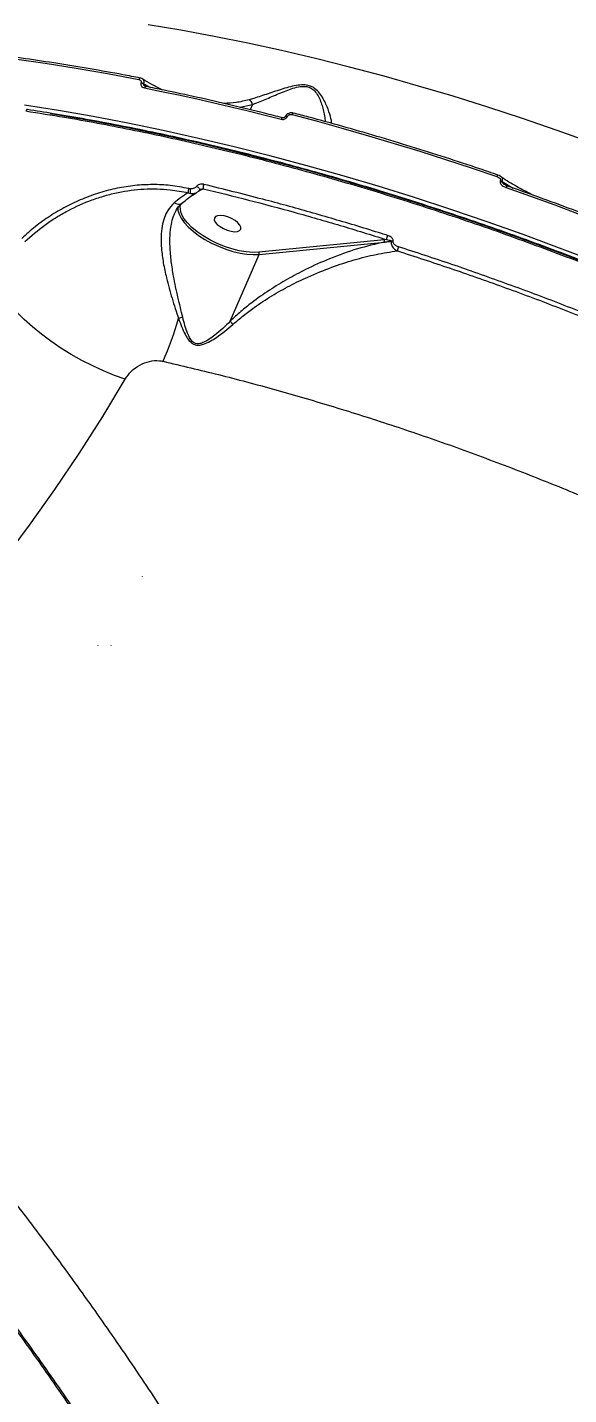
# Model space of a CAD drawing. Header units: millimetres. Extents: x -5238 to 5144, y -3542 to 5092.
# Drawn here: x 2249.9 to 2419.6, y 421.2 to 849.9 of the extents above; entities that cross this region are included whole.
import ezdxf

# ---------------------------------------------------------------- set-up
doc = ezdxf.new("R2010")
doc.units = ezdxf.units.MM
for name, color, linetype in [('DIKOM_ОБЪЕКТ', 7, 'Continuous'), ('DIKOM_РАЗМЕР_ЗОНА', 7, 'Continuous'), ('DIKOM_РАЗМЕР_ОБЪЕКТА', 7, 'Continuous')]:
    doc.layers.add(name, color=color, linetype=linetype)
doc.styles.add('style1', font='arial.ttf', dxfattribs={"width": 0.8})
doc.dimstyles.new('1-50', dxfattribs={"dimtxt": 300, "dimasz": 200, "dimexe": 100, "dimexo": 0, "dimgap": 100, "dimtad": 1, "dimtxsty": 'style1', "dimcen": 200, "dimclrd": 7, "dimclre": 7, "dimclrt": 7, "dimadec": 1, "dimazin": 2, "dimtfac": 1, "dimtmove": 0, "dimatfit": 2, "dimfxl": 0, "dimlwd": 25, "dimlwe": 18, "dimarcsym": 0})

# ---------------------------------------------------------------- blocks, each defined once
blk = doc.blocks.new('*D0')
at = {"layer": 'Defpoints', "color": 0, "transparency": 16777216}
for p in [(2469.51, 3229.24), (-4251.52, -643.28), (-419.57, -643.28)]:
    blk.add_point(p, dxfattribs=at)
at = {"layer": 'DIKOM_РАЗМЕР_ОБЪЕКТА', "color": 7, "lineweight": 18, "transparency": 16777216}
for p, q in [((2469.51, 3229.24), (-4351.52, 3229.24)), ((-419.57, -643.28), (-4351.52, -643.28))]:
    blk.add_line(p, q, dxfattribs=at)
at = {"layer": 'DIKOM_РАЗМЕР_ОБЪЕКТА', "color": 7, "lineweight": 25, "transparency": 16777216}
blk.add_line((-4251.52, 3029.24), (-4251.52, -443.28), dxfattribs=at)
at = {"layer": 'DIKOM_РАЗМЕР_ОБЪЕКТА', "color": 7, "transparency": 16777216}
for points in [[(-4284.86, 3029.24), (-4218.19, 3029.24), (-4251.52, 3229.24)], [(-4284.86, -443.28), (-4218.19, -443.28), (-4251.52, -643.28)]]:
    blk.add_solid(points, dxfattribs=at)
at = {"layer": 'DIKOM_РАЗМЕР_ОБЪЕКТА', "color": 7, "transparency": 16777216, "insert": (-4504.8, 1292.98), "char_height": 300, "attachment_point": 5, "rotation": 90, "style": 'style1'}
blk.add_mtext('3900', dxfattribs=at)
blk = doc.blocks.new('*D1')
at = {"layer": 'Defpoints', "color": 0, "transparency": 16777216}
for p in [(-4787.63, 5091.56), (3144.22, 5091.56), (-2554.16, -2403.28)]:
    blk.add_point(p, dxfattribs=at)
at = {"layer": 'DIKOM_РАЗМЕР_ЗОНА', "color": 7, "lineweight": 18, "transparency": 16777216}
for p, q in [((3144.22, 5091.56), (-4887.63, 5091.56)), ((-2554.16, -2403.28), (-4887.63, -2403.28))]:
    blk.add_line(p, q, dxfattribs=at)
at = {"layer": 'DIKOM_РАЗМЕР_ЗОНА', "color": 7, "lineweight": 25, "transparency": 16777216}
blk.add_line((-4787.63, -2203.28), (-4787.63, 4891.56), dxfattribs=at)
at = {"layer": 'DIKOM_РАЗМЕР_ЗОНА', "color": 7, "transparency": 16777216}
for points in [[(-4820.97, 4891.56), (-4754.3, 4891.56), (-4787.63, 5091.56)], [(-4820.97, -2203.28), (-4754.3, -2203.28), (-4787.63, -2403.28)]]:
    blk.add_solid(points, dxfattribs=at)
at = {"layer": 'DIKOM_РАЗМЕР_ЗОНА', "color": 7, "transparency": 16777216, "insert": (-5040.81, 1344.14), "char_height": 300, "attachment_point": 5, "rotation": 90, "style": 'style1'}
blk.add_mtext('7500', dxfattribs=at)
blk = doc.blocks.new('*D2')
at = {"layer": 'Defpoints', "color": 0, "transparency": 16777216}
for p in [(5144.22, 2720.02), (-4054.16, -903.28), (5144.22, -3441.88)]:
    blk.add_point(p, dxfattribs=at)
at = {"layer": 'DIKOM_РАЗМЕР_ЗОНА', "color": 7, "lineweight": 18, "transparency": 16777216}
for p, q in [((5144.22, 2720.02), (5144.22, -3541.88)), ((-4054.16, -903.28), (-4054.16, -3541.88))]:
    blk.add_line(p, q, dxfattribs=at)
at = {"layer": 'DIKOM_РАЗМЕР_ЗОНА', "color": 7, "lineweight": 25, "transparency": 16777216}
blk.add_line((-3854.16, -3441.88), (4944.22, -3441.88), dxfattribs=at)
at = {"layer": 'DIKOM_РАЗМЕР_ЗОНА', "color": 7, "transparency": 16777216}
for points in [[(-3854.16, -3408.54), (-3854.16, -3475.21), (-4054.16, -3441.88)], [(4944.22, -3408.54), (4944.22, -3475.21), (5144.22, -3441.88)]]:
    blk.add_solid(points, dxfattribs=at)
at = {"layer": 'DIKOM_РАЗМЕР_ЗОНА', "color": 7, "transparency": 16777216, "insert": (545.03, -3188.7), "char_height": 300, "attachment_point": 5, "style": 'style1'}
blk.add_mtext('9200', dxfattribs=at)
blk = doc.blocks.new('*D3')
at = {"layer": 'Defpoints', "color": 0, "transparency": 16777216}
for p in [(3889.93, 2956), (-2405.68, -161.05), (3889.93, -2949.28)]:
    blk.add_point(p, dxfattribs=at)
at = {"layer": 'DIKOM_РАЗМЕР_ОБЪЕКТА', "color": 7, "lineweight": 18, "transparency": 16777216}
for p, q in [((3889.93, 2956), (3889.93, -3049.28)), ((-2405.68, -161.05), (-2405.68, -3049.28))]:
    blk.add_line(p, q, dxfattribs=at)
at = {"layer": 'DIKOM_РАЗМЕР_ОБЪЕКТА', "color": 7, "lineweight": 25, "transparency": 16777216}
blk.add_line((-2205.68, -2949.28), (3689.93, -2949.28), dxfattribs=at)
at = {"layer": 'DIKOM_РАЗМЕР_ОБЪЕКТА', "color": 7, "transparency": 16777216}
for points in [[(-2205.68, -2915.95), (-2205.68, -2982.61), (-2405.68, -2949.28)], [(3689.93, -2915.95), (3689.93, -2982.61), (3889.93, -2949.28)]]:
    blk.add_solid(points, dxfattribs=at)
at = {"layer": 'DIKOM_РАЗМЕР_ОБЪЕКТА', "color": 7, "transparency": 16777216, "insert": (742.13, -2696.01), "char_height": 300, "attachment_point": 5, "style": 'style1'}
blk.add_mtext('6300', dxfattribs=at)

msp = doc.modelspace()

# ---------------------------------------------------------------- linework, layer by layer
at = {"layer": 'DIKOM_ОБЪЕКТ', "color": 7, "linetype": 'Continuous', "lineweight": 15}
for p, q in [((2285.545, 832.534), (2285.508, 832.448)), ((2286.341, 832.084), (2286.378, 832.169)), ((2287.484, 831.244), (2286.341, 832.084)), ((2286.378, 832.169), (2288.246, 831.09)), ((2316.586, 824.825), (2320.468, 825.701)), ((2320.467, 825.698), (2319.755, 824.054)), ((2330.704, 821.85), (2330.692, 821.822)), ((2331.466, 821.936), (2331.478, 821.963)), ((2398.175, 801.825), (2398.131, 801.724)), ((2300.304, 798.019), (2300.997, 797.833)), ((2300.974, 799.254), (2300.487, 799.323)), ((2302.731, 797.944), (2302.683, 797.914)), ((2303.522, 798.495), (2303.879, 798.688)), ((2303.879, 798.688), (2304.991, 799.289)), ((2398.693, 801.435), (2398.737, 801.535)), ((2400.62, 800.025), (2398.693, 801.435)), ((2398.737, 801.535), (2402.115, 799.501)), ((2361.687, 783.259), (2322.403, 779.378)), ((2322.531, 778.685), (2361.815, 782.566)), ((2362.471, 783.336), (2361.687, 783.259)), ((2313.476, 757.778), (2322.531, 778.685)), ((2285.952, 677.558), (2285.941, 677.668)), ((2271.997, 656.076), (2272.008, 655.966)), ((2276.014, 656.054), (2276.026, 655.944))]:
    msp.add_line(p, q, dxfattribs=at)
at = {"layer": 'DIKOM_ОБЪЕКТ', "color": 7, "linetype": 'Continuous', "lineweight": 15, "flags": 128}
for points in [[(2470.056, 796.516), (2459.317, 801.029), (2448.53, 805.394), (2437.704, 809.608), (2426.849, 813.665), (2415.976, 817.562), (2405.095, 821.295), (2394.215, 824.862), (2383.347, 828.259), (2372.502, 831.481), (2361.688, 834.528), (2350.917, 837.395), (2340.198, 840.081), (2329.541, 842.582), (2318.956, 844.896), (2308.453, 847.021), (2298.042, 848.955), (2287.732, 850.697)], [(2208.592, 843.929), (2217.745, 843.19), (2227.019, 842.29), (2236.407, 841.228), (2245.902, 840.006), (2255.497, 838.624), (2265.187, 837.084), (2274.965, 835.386), (2284.823, 833.531)], [(2285.271, 833.976), (2285.215, 833.978), (2285.135, 833.95), (2285.053, 833.889), (2284.972, 833.796), (2284.894, 833.676), (2284.823, 833.531)], [(2287.09, 831.324), (2287.053, 831.327), (2286.971, 831.306), (2286.886, 831.247), (2286.801, 831.154), (2286.72, 831.03), (2286.645, 830.879)], [(2286.645, 830.879), (2291.934, 829.806), (2297.243, 828.689), (2302.57, 827.529), (2307.914, 826.325), (2313.274, 825.078), (2318.65, 823.789), (2324.04, 822.457), (2329.443, 821.083)], [(2428.038, 776.345), (2416.702, 780.698), (2405.34, 784.895), (2393.962, 788.931), (2382.579, 792.805), (2371.198, 796.511), (2359.831, 800.048), (2348.486, 803.411), (2337.174, 806.599), (2325.903, 809.609), (2314.683, 812.438), (2303.524, 815.083), (2292.435, 817.543), (2281.426, 819.816), (2270.505, 821.899), (2259.681, 823.791), (2248.965, 825.489)], [(2249.902, 824.101), (2249.861, 824.105), (2249.767, 824.085), (2249.673, 824.029), (2249.581, 823.937), (2249.495, 823.813), (2249.419, 823.663)], [(2257.042, 822.846), (2259.626, 822.42), (2270.424, 820.533), (2281.319, 818.455), (2292.302, 816.188), (2303.365, 813.734), (2314.497, 811.094), (2325.69, 808.272), (2336.934, 805.27), (2348.22, 802.089), (2359.537, 798.734), (2370.878, 795.206), (2382.231, 791.508), (2393.588, 787.644), (2404.938, 783.617), (2416.273, 779.43), (2427.583, 775.087)], [(2329.841, 821.539), (2329.806, 821.542), (2329.739, 821.517), (2329.667, 821.455), (2329.591, 821.36), (2329.516, 821.234), (2329.443, 821.083)], [(2330.693, 821.823), (2330.695, 821.829), (2330.767, 821.912), (2330.889, 821.966), (2331.052, 821.989), (2331.248, 821.979), (2331.466, 821.936)], [(2330.704, 821.85), (2330.707, 821.856), (2330.779, 821.939), (2330.9, 821.993), (2331.064, 822.016), (2331.26, 822.006), (2331.478, 821.963)], [(2333.258, 823.002), (2333.209, 823.002), (2333.145, 822.971), (2333.076, 822.907), (2333.004, 822.812), (2332.933, 822.69), (2332.864, 822.545)], [(2332.864, 822.545), (2340.836, 820.421), (2348.829, 818.208), (2356.841, 815.905), (2364.867, 813.515), (2372.906, 811.039), (2380.952, 808.477), (2389.004, 805.831), (2397.057, 803.101)], [(2302.906, 800.004), (2303.15, 799.884), (2303.389, 799.73), (2303.603, 799.556), (2303.776, 799.376), (2303.894, 799.203), (2303.946, 799.053), (2303.936, 798.952)], [(2303.936, 798.952), (2303.929, 798.936), (2303.922, 798.926)], [(2399.924, 799.677), (2407.578, 796.969), (2415.225, 794.188), (2422.864, 791.335), (2430.491, 788.411), (2438.102, 785.418), (2445.696, 782.357), (2453.27, 779.228), (2460.82, 776.034)], [(2297.1, 793.67), (2297.102, 792.591), (2297.428, 791.355), (2298.081, 790.044), (2299.046, 788.688), (2300.303, 787.316), (2301.823, 785.958), (2303.575, 784.642), (2305.519, 783.398), (2307.614, 782.252), (2309.815, 781.229), (2312.073, 780.353), (2314.34, 779.64), (2316.567, 779.108), (2318.704, 778.767), (2320.707, 778.625), (2322.531, 778.685)], [(2322.403, 779.378), (2320.53, 779.323), (2318.468, 779.485), (2316.264, 779.862), (2313.974, 780.444), (2311.652, 781.216), (2309.353, 782.162), (2307.135, 783.256), (2305.05, 784.474), (2303.148, 785.785), (2301.476, 787.159), (2300.074, 788.561), (2298.976, 789.958), (2298.208, 791.316), (2298.178, 791.382)], [(2316.797, 786.602), (2316.824, 787.192), (2316.514, 787.876), (2315.89, 788.598), (2315.004, 789.301), (2313.928, 789.926), (2312.748, 790.424), (2311.56, 790.754), (2310.461, 790.889), (2309.539, 790.819), (2308.87, 790.549), (2308.507, 790.1), (2308.479, 789.51), (2308.79, 788.826), (2309.413, 788.104), (2310.299, 787.401), (2311.376, 786.776), (2312.555, 786.278), (2313.743, 785.948), (2314.842, 785.812), (2315.764, 785.883), (2316.434, 786.153), (2316.797, 786.602)], [(2280.527, 739.583), (2277.168, 740.774), (2273.771, 742.156), (2270.368, 743.719), (2266.989, 745.448), (2263.664, 747.327), (2260.426, 749.338), (2257.302, 751.464), (2254.321, 753.686), (2251.511, 755.982), (2248.897, 758.332), (2246.503, 760.715), (2244.351, 763.108), (2242.46, 765.491), (2240.848, 767.84), (2239.53, 770.136)], [(2155.851, 593.625), (2166.513, 602.608), (2176.927, 611.835), (2187.085, 621.3), (2196.984, 630.998), (2206.616, 640.925), (2215.978, 651.074), (2225.063, 661.44), (2233.867, 672.017), (2242.385, 682.799), (2250.612, 693.782), (2258.544, 704.957), (2266.177, 716.32), (2273.506, 727.864), (2280.527, 739.583)]]:
    msp.add_lwpolyline(points, dxfattribs=at)
at = {"layer": 'DIKOM_ОБЪЕКТ', "color": 7, "linetype": 'Continuous', "lineweight": 15}
for centre, radius, start, end in [((2285.073, 830.322), 2.17, 54.24998, 78.42328), ((2285.111, 830.41), 2.167, 54.2392, 78.44782), ((2397.874, 802.91), 0.839, 126.8239, 166.89023), ((2397.427, 799.669), 2.172, 54.34828, 71.09219), ((2397.474, 799.777), 2.164, 54.31265, 71.11793), ((2302.608, 798.36), 2.329, 155.57684, 188.41531), ((2303.782, 798.589), 2.886, 166.68064, 195.18435), ((2301.758, 799.57), 1.896, 246.31775, 299.17991), ((2307.186, 799.685), 2.23, 154.61428, 190.23018), ((2400.743, 799.493), 0.839, 127.35857, 167.33555), ((2301.989, 793.322), 4.276, 166.39585, 206.97538), ((2365.884, 783.207), 3.416, 155.07784, 177.84953), ((2361.223, 782.815), 0.642, 337.17941, 43.77883), ((2364.24, 781.268), 1.563, 78.34396, 100.51993), ((2369.659, 779.517), 3.808, 155.60745, 175.3746), ((2321.939, 778.934), 0.642, 337.17875, 43.77949), ((2300.26, 750.976), 8.159, 101.6828, 111.45299), ((2199.333, 786.501), 101.848, 336.06571, 344.08291)]:
    msp.add_arc(centre, radius, start, end, dxfattribs=at)
for points, knots in [([(2285.271, 833.976), (2283.458, 834.326), (2278.201, 835.34), (2269.563, 836.888), (2259.393, 838.563), (2249.324, 840.063), (2239.362, 841.39), (2229.515, 842.54), (2219.962, 843.497), (2213.186, 844.065), (2209.641, 844.325), (2209.102, 844.364)], [0, 0, 0, 0, 0.0688409, 0.1996565, 0.3304769, 0.4613023, 0.5921305, 0.722965, 0.853803, 0.9777648, 1, 1, 1, 1]), ([(2284.823, 833.531), (2284.971, 833.488), (2285.232, 833.412), (2285.485, 833.179), (2285.605, 832.925), (2285.607, 832.701), (2285.56, 832.572), (2285.545, 832.534)], [0, 0, 0, 0, 0.302534, 0.5346858, 0.7254814, 0.9171525, 1, 1, 1, 1]), ([(2286.044, 833.665), (2285.869, 833.767), (2285.626, 833.91), (2285.345, 833.951), (2285.267, 833.962)], [0, 0, 0, 0, 0.7204162, 1, 1, 1, 1]), ([(2285.508, 832.448), (2285.487, 832.39), (2285.411, 832.188), (2285.419, 831.832), (2285.618, 831.427), (2286.019, 831.064), (2286.424, 830.945), (2286.645, 830.879)], [0, 0, 0, 0, 0.0796522, 0.2757415, 0.4707622, 0.7105564, 1, 1, 1, 1]), ([(2286.378, 832.169), (2286.405, 832.247), (2286.496, 832.506), (2286.523, 832.923), (2286.39, 833.38), (2286.162, 833.571), (2286.04, 833.672)], [0, 0, 0, 0, 0.1252242, 0.4123587, 0.687514, 1, 1, 1, 1]), ([(2292.131, 830.3), (2291.046, 830.828), (2288.983, 831.831), (2286.991, 833.087), (2286.047, 833.682)], [0, 0, 0, 0, 0.5261299, 1, 1, 1, 1]), ([(2286.758, 831.462), (2286.682, 831.519), (2286.537, 831.626), (2286.398, 831.793), (2286.336, 831.927), (2286.32, 832.014), (2286.334, 832.063), (2286.341, 832.084)], [0, 0, 0, 0, 0.3484027, 0.6635901, 0.7941124, 0.9133401, 1, 1, 1, 1]), ([(2345.246, 819.76), (2345.249, 819.877), (2345.268, 820.619), (2344.711, 822.661), (2343.794, 825.223), (2342.673, 827.507), (2341.578, 829.184), (2340.268, 830.576), (2338.683, 831.506), (2336.821, 831.906), (2334.642, 831.774), (2332.34, 831.277), (2329.15, 830.344), (2325.266, 829.024), (2321.782, 827.884), (2319.888, 827.324), (2319.403, 827.181)], [0, 0, 0, 0, 0.0238519, 0.1511632, 0.2808364, 0.347593, 0.4142284, 0.4729632, 0.5147879, 0.5572173, 0.6045387, 0.6601291, 0.7172236, 0.8364167, 0.9580934, 1, 1, 1, 1]), ([(2287.092, 831.328), (2287.07, 831.331), (2286.941, 831.35), (2286.811, 831.413), (2286.768, 831.452), (2286.76, 831.458)], [0, 0, 0, 0, 0.1418675, 0.8505938, 1, 1, 1, 1]), ([(2329.841, 821.539), (2327.979, 822.015), (2322.579, 823.396), (2313.678, 825.557), (2303.166, 827.964), (2294.308, 829.869), (2288.969, 830.946), (2287.09, 831.324)], [0, 0, 0, 0, 0.129326, 0.3750554, 0.6207952, 0.8665421, 1, 1, 1, 1]), ([(2320.467, 825.698), (2320.928, 825.877), (2322.692, 826.565), (2325.967, 827.936), (2329.579, 829.488), (2332.586, 830.617), (2334.694, 831.238), (2336.627, 831.465), (2337.79, 831.259), (2338.744, 830.899), (2339.793, 830.194), (2340.849, 828.793), (2341.694, 827.103), (2342.512, 824.747), (2343.103, 822.353), (2343.209, 820.867), (2343.249, 820.308)], [0, 0, 0, 0, 0.0463453, 0.1774887, 0.3108236, 0.3703503, 0.4309469, 0.4791049, 0.5143714, 0.5213317, 0.5635521, 0.6250593, 0.6956524, 0.7663768, 0.912165, 1, 1, 1, 1]), ([(2249.419, 823.663), (2253.443, 823.029), (2264.281, 821.32), (2282.265, 817.953), (2303.387, 813.404), (2324.974, 808.12), (2346.964, 802.1), (2369.288, 795.346), (2391.456, 788.006), (2413.395, 780.119), (2435.039, 771.736), (2456.742, 762.72), (2478.427, 753.075), (2500.019, 742.82), (2521.041, 732.181), (2541.435, 721.203), (2561.157, 709.94), (2580.528, 698.206), (2599.465, 686.023), (2617.889, 673.424), (2635.395, 660.685), (2651.945, 647.855), (2667.521, 634.98), (2682.377, 621.851), (2696.43, 608.504), (2709.61, 594.981), (2721.626, 581.579), (2732.465, 568.342), (2742.14, 555.308), (2750.807, 542.265), (2758.391, 529.258), (2764.841, 516.336), (2769.793, 504.313), (2773.437, 493.185), (2775.984, 482.918), (2777.577, 472.891), (2778.288, 464.909), (2778.128, 460.384), (2778.079, 459.014)], [0, 0, 0, 0, 0.0169097, 0.0455561, 0.0742245, 0.1028708, 0.1323494, 0.1618517, 0.1913302, 0.2199766, 0.248645, 0.2772913, 0.3067697, 0.3362723, 0.3657507, 0.394397, 0.4230654, 0.4517117, 0.48119, 0.5106926, 0.540171, 0.5688174, 0.5974857, 0.6261321, 0.6556106, 0.6851129, 0.7145914, 0.7432377, 0.771906, 0.8005525, 0.8300308, 0.8595332, 0.8890116, 0.913944, 0.9389054, 0.963867, 0.9890651, 1, 1, 1, 1]), ([(2778.264, 459.277), (2778.283, 460.534), (2778.331, 463.577), (2778.064, 468.517), (2777.512, 474.08), (2776.654, 479.74), (2775.501, 485.494), (2774.051, 491.347), (2772.303, 497.299), (2770.256, 503.347), (2767.92, 509.469), (2765.301, 515.642), (2762.406, 521.847), (2759.24, 528.08), (2755.8, 534.345), (2752.087, 540.644), (2748.101, 546.978), (2743.839, 553.349), (2739.301, 559.759), (2734.487, 566.21), (2729.392, 572.704), (2724.018, 579.24), (2718.378, 585.803), (2712.495, 592.365), (2706.388, 598.902), (2700.068, 605.406), (2693.531, 611.88), (2686.776, 618.327), (2679.8, 624.749), (2672.602, 631.149), (2665.179, 637.528), (2657.531, 643.888), (2649.653, 650.23), (2641.544, 656.556), (2633.216, 662.856), (2624.705, 669.105), (2616.041, 675.276), (2607.242, 681.359), (2598.307, 687.355), (2589.233, 693.267), (2580.016, 699.097), (2570.655, 704.846), (2561.147, 710.516), (2551.489, 716.11), (2541.679, 721.627), (2531.711, 727.071), (2521.597, 732.435), (2511.371, 737.702), (2501.074, 742.849), (2490.733, 747.862), (2480.352, 752.74), (2469.928, 757.485), (2459.457, 762.1), (2448.935, 766.586), (2438.359, 770.945), (2427.728, 775.176), (2417.037, 779.283), (2406.283, 783.265), (2395.469, 787.122), (2384.623, 790.843), (2373.792, 794.412), (2363.012, 797.815), (2352.294, 801.051), (2341.634, 804.122), (2331.027, 807.028), (2320.468, 809.771), (2309.957, 812.352), (2299.489, 814.772), (2289.062, 817.031), (2278.671, 819.13), (2268.32, 821.064), (2258.714, 822.732), (2252.607, 823.674), (2249.901, 824.091)], [0, 0, 0, 0, 0.0098994, 0.0239604, 0.0380271, 0.0521102, 0.0662251, 0.0803872, 0.0946116, 0.1089136, 0.1232606, 0.1375542, 0.1517771, 0.1659463, 0.1800776, 0.1941866, 0.2082891, 0.2223998, 0.2365304, 0.2506968, 0.2649149, 0.2792008, 0.2935497, 0.3078771, 0.3221191, 0.3363006, 0.3504375, 0.364546, 0.3786424, 0.3927426, 0.406858, 0.4210041, 0.4351969, 0.4494525, 0.4637824, 0.4781141, 0.4923715, 0.5065637, 0.5207068, 0.5348165, 0.5489097, 0.563002, 0.5771065, 0.5912368, 0.6054096, 0.6196403, 0.6339456, 0.6482789, 0.6625569, 0.6767651, 0.6909192, 0.7050356, 0.7191306, 0.7332199, 0.7473184, 0.7614382, 0.7755955, 0.7898064, 0.8040869, 0.818423, 0.8327307, 0.8469589, 0.8611287, 0.8752559, 0.889357, 0.9034481, 0.9175449, 0.9316585, 0.945805, 0.9600004, 0.9742608, 0.9885925, 1, 1, 1, 1]), ([(2319.403, 827.181), (2318.042, 826.839), (2315.483, 826.197), (2312.817, 826.074), (2311.567, 826.016)], [0, 0, 0, 0, 0.5314201, 1, 1, 1, 1]), ([(2320.468, 825.701), (2320.39, 825.913), (2320.235, 826.336), (2319.893, 826.805), (2319.605, 827.064), (2319.45, 827.153), (2319.403, 827.181)], [0, 0, 0, 0, 0.3252697, 0.6505599, 0.8925731, 1, 1, 1, 1]), ([(2320.468, 825.701), (2320.468, 825.701), (2320.468, 825.7), (2320.468, 825.699), (2320.467, 825.698), (2320.467, 825.698)], [0, 0, 0, 0, 0.2685935, 0.6880978, 1, 1, 1, 1]), ([(2333.253, 822.983), (2333.056, 823.026), (2332.595, 823.126), (2331.858, 822.968), (2331.213, 822.579), (2330.828, 822.171), (2330.741, 821.898), (2330.724, 821.843)], [0, 0, 0, 0, 0.1994515, 0.4664041, 0.7118801, 0.9416114, 1, 1, 1, 1]), ([(2329.443, 821.083), (2329.589, 821.056), (2329.902, 820.999), (2330.4, 821.066), (2330.865, 821.257), (2331.249, 821.551), (2331.394, 821.808), (2331.466, 821.936)], [0, 0, 0, 0, 0.1890245, 0.4045013, 0.6068337, 0.8033447, 1, 1, 1, 1]), ([(2330.691, 821.821), (2330.691, 821.82), (2330.686, 821.806), (2330.654, 821.753), (2330.573, 821.675), (2330.453, 821.599), (2330.29, 821.537), (2330.093, 821.508), (2329.93, 821.513), (2329.86, 821.538), (2329.844, 821.544)], [0, 0, 0, 0, 0.0142306, 0.1618822, 0.2824374, 0.408788, 0.5607707, 0.7360128, 0.9387589, 1, 1, 1, 1]), ([(2331.478, 821.963), (2331.527, 822.051), (2331.625, 822.225), (2331.887, 822.425), (2332.206, 822.557), (2332.549, 822.604), (2332.764, 822.564), (2332.864, 822.545)], [0, 0, 0, 0, 0.1951689, 0.3900674, 0.5932903, 0.8110909, 1, 1, 1, 1]), ([(2397.371, 803.582), (2395.484, 804.227), (2390.012, 806.098), (2380.955, 809.082), (2370.209, 812.482), (2359.479, 815.727), (2348.774, 818.815), (2340.037, 821.219), (2334.874, 822.577), (2333.258, 823.002)], [0, 0, 0, 0, 0.0879781, 0.2551398, 0.4223048, 0.5894732, 0.7566438, 0.9238156, 1, 1, 1, 1]), ([(2397.057, 803.101), (2397.321, 802.987), (2397.701, 802.823), (2398.055, 802.47), (2398.194, 802.219), (2398.229, 801.997), (2398.192, 801.878), (2398.175, 801.825)], [0, 0, 0, 0, 0.4370791, 0.6288497, 0.7908501, 0.9060512, 1, 1, 1, 1]), ([(2398.178, 803.176), (2398.144, 803.204), (2397.909, 803.391), (2397.617, 803.49), (2397.367, 803.575)], [0, 0, 0, 0, 0.1467857, 1, 1, 1, 1]), ([(2398.131, 801.724), (2398.105, 801.64), (2398.047, 801.452), (2398.107, 801.1), (2398.335, 800.69), (2398.87, 800.168), (2399.452, 799.848), (2399.872, 799.696), (2399.924, 799.677)], [0, 0, 0, 0, 0.0927982, 0.2061538, 0.3692721, 0.5724224, 0.947139, 1, 1, 1, 1]), ([(2408.301, 797.287), (2406.781, 798.076), (2403.688, 799.681), (2400.314, 801.665), (2398.489, 802.914), (2398.169, 803.133)], [0, 0, 0, 0, 0.4434689, 0.902263, 1, 1, 1, 1]), ([(2398.737, 801.535), (2398.771, 801.641), (2398.847, 801.871), (2398.846, 802.262), (2398.702, 802.671), (2398.474, 803.001), (2398.25, 803.115), (2398.18, 803.151)], [0, 0, 0, 0, 0.1634944, 0.3566386, 0.6067821, 0.8766235, 1, 1, 1, 1]), ([(2300.487, 799.323), (2298.571, 799.694), (2294.886, 800.407), (2289.21, 800.665), (2283.633, 800.381), (2278.042, 799.52), (2272.512, 798.089), (2267.109, 796.13), (2261.899, 793.682), (2256.965, 790.762), (2252.316, 787.463), (2249.536, 784.97), (2248.149, 783.725)], [0, 0, 0, 0, 0.1070831, 0.2059737, 0.3051829, 0.4040757, 0.5033364, 0.6029168, 0.7021776, 0.8013475, 0.9008325, 1, 1, 1, 1]), ([(2249.068, 782.694), (2251.103, 784.485), (2254.186, 787.199), (2258.853, 790.296), (2263.716, 793.102), (2268.882, 795.407), (2274.221, 797.143), (2279.635, 798.477), (2285.129, 799.202), (2290.563, 799.28), (2295.236, 799.002), (2298.43, 798.383), (2300.304, 798.019)], [0, 0, 0, 0, 0.146876, 0.2225118, 0.2981489, 0.4449887, 0.5206263, 0.5962626, 0.7424198, 0.8177203, 0.8930197, 1, 1, 1, 1]), ([(2300.304, 798.019), (2299.514, 797.512), (2298.109, 796.61), (2296.598, 795.405), (2295.936, 794.878)], [0, 0, 0, 0, 0.5623902, 1, 1, 1, 1]), ([(2298.247, 794.665), (2298.77, 795.093), (2299.938, 796.051), (2301.428, 797.128), (2302.34, 797.682), (2302.69, 797.895)], [0, 0, 0, 0, 0.3327653, 0.7437, 1, 1, 1, 1]), ([(2302.906, 800.004), (2302.812, 799.892), (2302.626, 799.668), (2302.15, 799.409), (2301.584, 799.252), (2301.167, 799.253), (2300.974, 799.254)], [0, 0, 0, 0, 0.2096595, 0.4181611, 0.7298442, 1, 1, 1, 1]), ([(2300.997, 797.833), (2301.275, 797.808), (2301.887, 797.752), (2302.644, 797.905), (2303.021, 798.143), (2303.128, 798.211)], [0, 0, 0, 0, 0.3738216, 0.8211411, 1, 1, 1, 1]), ([(2302.722, 797.965), (2302.782, 798.004), (2302.927, 798.097), (2303.063, 798.171), (2303.142, 798.215)], [0, 0, 0, 0, 0.4180693, 1, 1, 1, 1]), ([(2305.171, 800.641), (2305.105, 800.656), (2304.79, 800.723), (2304.24, 800.733), (2303.626, 800.575), (2303.175, 800.329), (2302.995, 800.113), (2302.906, 800.004)], [0, 0, 0, 0, 0.0843208, 0.4026669, 0.6518346, 0.8254962, 1, 1, 1, 1]), ([(2303.125, 798.216), (2303.226, 798.268), (2303.552, 798.433), (2303.77, 798.725), (2303.921, 798.926)], [0, 0, 0, 0, 0.3087721, 1, 1, 1, 1]), ([(2303.921, 798.925), (2303.921, 798.924), (2303.919, 798.921), (2303.928, 798.935), (2303.957, 798.966), (2304.003, 799.005), (2304.048, 799.03), (2304.072, 799.044)], [0, 0, 0, 0, 0.2062702, 0.3784078, 0.5543867, 0.7646861, 1, 1, 1, 1]), ([(2304.073, 799.041), (2304.1, 799.056), (2304.23, 799.133), (2304.508, 799.215), (2304.784, 799.272), (2304.955, 799.286), (2304.991, 799.289)], [0, 0, 0, 0, 0.082229, 0.4092418, 0.8739769, 1, 1, 1, 1]), ([(2304.991, 799.289), (2309.726, 798.129), (2319.197, 795.809), (2333.54, 791.945), (2347.966, 787.826), (2357.636, 784.832), (2362.471, 783.336)], [0, 0, 0, 0, 0.2493144, 0.4986296, 0.749314, 1, 1, 1, 1]), ([(2362.786, 784.647), (2362.164, 784.842), (2359.055, 785.819), (2350.971, 788.307), (2338.557, 791.945), (2322.429, 796.385), (2311.347, 799.118), (2305.171, 800.641)], [0, 0, 0, 0, 0.0321569, 0.1607914, 0.4182842, 0.6757752, 1, 1, 1, 1]), ([(2399.453, 800.566), (2399.419, 800.587), (2399.253, 800.693), (2399.021, 800.899), (2398.795, 801.134), (2398.697, 801.297), (2398.682, 801.384), (2398.686, 801.417), (2398.692, 801.432), (2398.693, 801.435)], [0, 0, 0, 0, 0.0994902, 0.4963918, 0.7685483, 0.9121884, 0.9560827, 0.993082, 1, 1, 1, 1]), ([(2400.236, 800.167), (2400.177, 800.185), (2399.886, 800.277), (2399.642, 800.439), (2399.447, 800.568)], [0, 0, 0, 0, 0.2034657, 1, 1, 1, 1]), ([(2461.048, 776.548), (2459.19, 777.34), (2453.8, 779.635), (2444.842, 783.336), (2434.166, 787.604), (2423.458, 791.734), (2412.914, 795.655), (2405.168, 798.433), (2401.003, 799.891), (2400.234, 800.16)], [0, 0, 0, 0, 0.0925213, 0.2683111, 0.4441062, 0.6199013, 0.795697, 0.9622431, 1, 1, 1, 1]), ([(2295.936, 794.878), (2295.204, 794.132), (2293.928, 792.831), (2292.78, 790.248), (2292.07, 787.49), (2291.765, 784.235), (2291.884, 780.357), (2292.459, 776.015), (2293.578, 770.757), (2295.232, 764.823), (2296.587, 760.677), (2297.276, 758.57)], [0, 0, 0, 0, 0.1045095, 0.1823137, 0.2623959, 0.3546209, 0.4495241, 0.5618059, 0.6772356, 0.8359153, 1, 1, 1, 1]), ([(2298.244, 794.712), (2298.13, 794.62), (2297.861, 794.405), (2297.257, 794.341), (2296.612, 794.485), (2296.169, 794.716), (2295.971, 794.853), (2295.936, 794.878)], [0, 0, 0, 0, 0.2024977, 0.4785998, 0.754696, 0.9562145, 1, 1, 1, 1]), ([(2296.134, 791.651), (2296.252, 791.932), (2296.575, 792.702), (2297.283, 793.725), (2297.946, 794.352), (2298.28, 794.668)], [0, 0, 0, 0, 0.2217614, 0.6076408, 1, 1, 1, 1]), ([(2298.608, 758.966), (2298.101, 761.039), (2297.074, 765.238), (2295.806, 771.173), (2294.959, 776.521), (2294.575, 780.821), (2294.573, 784.735), (2294.957, 787.922), (2295.488, 790.243), (2295.994, 791.294), (2296.146, 791.608)], [0, 0, 0, 0, 0.190899, 0.3867156, 0.5198772, 0.6560383, 0.7634331, 0.8734888, 0.9622243, 1, 1, 1, 1]), ([(2364.556, 782.799), (2364.566, 782.847), (2364.596, 783.001), (2364.547, 783.31), (2364.319, 783.717), (2363.764, 784.251), (2363.174, 784.49), (2362.786, 784.647)], [0, 0, 0, 0, 0.0555025, 0.1783731, 0.3495058, 0.5729085, 1, 1, 1, 1]), ([(2361.815, 782.566), (2359.012, 781.913), (2353.405, 780.606), (2345.092, 777.607), (2337.742, 774.323), (2331.429, 770.984), (2325.768, 767.546), (2320.872, 764.088), (2316.759, 760.814), (2314.57, 758.79), (2313.476, 757.778)], [0, 0, 0, 0, 0.1801421, 0.3602678, 0.5134833, 0.6278149, 0.7423235, 0.8564292, 0.9282358, 1, 1, 1, 1]), ([(2361.815, 782.566), (2362.052, 782.594), (2362.764, 782.676), (2363.478, 782.754), (2363.955, 782.805)], [0, 0, 0, 0, 0.3320132, 1, 1, 1, 1]), ([(2362.471, 783.336), (2362.753, 783.3), (2363.17, 783.247), (2363.633, 783.099), (2363.849, 782.982), (2363.949, 782.883), (2363.954, 782.821), (2363.955, 782.805)], [0, 0, 0, 0, 0.4939099, 0.7307554, 0.8854447, 0.9700719, 1, 1, 1, 1]), ([(2363.955, 782.805), (2363.938, 782.732), (2363.883, 782.495), (2363.898, 782.023), (2364.109, 781.389), (2364.624, 780.651), (2365.265, 780.129), (2365.743, 779.885), (2365.864, 779.824)], [0, 0, 0, 0, 0.063538, 0.2059155, 0.3867501, 0.5938598, 0.8977553, 1, 1, 1, 1]), ([(2366.191, 781.089), (2365.822, 781.239), (2365.276, 781.46), (2364.765, 781.954), (2364.559, 782.323), (2364.518, 782.611), (2364.547, 782.755), (2364.556, 782.799)], [0, 0, 0, 0, 0.4385411, 0.648686, 0.8192354, 0.9451668, 1, 1, 1, 1]), ([(2432.597, 757.001), (2427.111, 759.193), (2416.138, 763.577), (2399.549, 769.748), (2382.891, 775.64), (2371.758, 779.273), (2366.191, 781.089)], [0, 0, 0, 0, 0.2491004, 0.498199, 0.7490993, 1, 1, 1, 1]), ([(2314.329, 756.734), (2315.413, 757.677), (2317.581, 759.565), (2321.661, 762.599), (2326.524, 765.789), (2332.149, 768.937), (2338.427, 771.973), (2345.176, 774.718), (2352.327, 777.05), (2359.22, 778.807), (2363.651, 779.485), (2365.864, 779.824)], [0, 0, 0, 0, 0.0661304, 0.1323024, 0.238336, 0.3447306, 0.4509762, 0.5939562, 0.7292237, 0.8647224, 1, 1, 1, 1]), ([(2365.864, 779.824), (2371.378, 778.025), (2382.407, 774.426), (2398.99, 768.565), (2415.583, 762.396), (2426.611, 757.99), (2432.125, 755.788)], [0, 0, 0, 0, 0.2491008, 0.4982003, 0.7491009, 1, 1, 1, 1]), ([(2313.475, 757.768), (2313.473, 757.766), (2311.986, 756.21), (2309.831, 754.247), (2306.925, 752.051), (2305.217, 751.075), (2303.732, 750.602), (2302.619, 750.68), (2301.643, 751.232), (2300.793, 752.375), (2299.643, 754.934), (2299.044, 757.267), (2298.608, 758.966)], [0, 0, 0, 0, 0.0003151, 0.274218, 0.3691412, 0.4635399, 0.5235436, 0.5648626, 0.6061808, 0.6747247, 0.7630181, 1, 1, 1, 1]), ([(2297.276, 758.57), (2297.901, 756.88), (2298.765, 754.544), (2300.269, 752.016), (2301.333, 750.88), (2302.464, 750.319), (2303.702, 750.19), (2305.332, 750.555), (2307.211, 751.442), (2310.398, 753.401), (2312.663, 755.321), (2314.329, 756.734)], [0, 0, 0, 0, 0.2311273, 0.3196819, 0.3914252, 0.4367163, 0.4822452, 0.5456933, 0.6388375, 0.7342178, 1, 1, 1, 1]), ([(2313.476, 757.778), (2313.476, 757.776), (2313.474, 757.773), (2313.474, 757.77), (2313.474, 757.768), (2313.475, 757.768)], [0, 0, 0, 0, 0.3934377, 0.7834038, 1, 1, 1, 1]), ([(2313.475, 757.768), (2313.585, 757.622), (2313.787, 757.353), (2314.122, 756.964), (2314.301, 756.765), (2314.329, 756.734)], [0, 0, 0, 0, 0.499481, 0.9205282, 1, 1, 1, 1]), ([(2280.527, 739.583), (2281.133, 740.45), (2282.33, 742.161), (2285.051, 744.111), (2288.119, 745.291), (2290.687, 745.503), (2292.047, 745.252), (2292.423, 745.182)], [0, 0, 0, 0, 0.2385272, 0.4713421, 0.6968037, 0.9159928, 1, 1, 1, 1]), ([(2292.423, 745.182), (2298.214, 743.82), (2309.804, 741.095), (2327.359, 736.398), (2344.984, 731.275), (2362.886, 725.616), (2381.027, 719.419), (2399.368, 712.679), (2417.612, 705.499), (2436.231, 697.68), (2455.16, 689.194), (2474.325, 680.028), (2493.329, 670.351), (2512.097, 660.175), (2530.557, 649.526), (2548.281, 638.65), (2565.227, 627.594), (2581.37, 616.404), (2596.994, 604.886), (2612.02, 593.067), (2626.38, 580.981), (2639.746, 568.906), (2652.097, 556.885), (2663.436, 544.956), (2673.957, 532.917), (2683.588, 520.804), (2692.272, 508.661), (2699.32, 497.537), (2704.968, 487.439), (2709.464, 478.319), (2713.287, 469.31), (2716.418, 460.447), (2718.848, 451.769), (2720.564, 443.274), (2721.624, 434.947), (2721.726, 429.575), (2721.777, 426.888)], [0, 0, 0, 0, 0.0277654, 0.0555639, 0.0833624, 0.1111276, 0.1400315, 0.168973, 0.1979143, 0.2268181, 0.2582449, 0.2896959, 0.3211226, 0.3534674, 0.3858386, 0.4181832, 0.4495061, 0.4808531, 0.5121759, 0.5444126, 0.5766757, 0.6089124, 0.6401611, 0.6714337, 0.7026821, 0.7348413, 0.7670266, 0.7991857, 0.8241464, 0.8491071, 0.874267, 0.8994269, 0.9244694, 0.9495122, 0.974756, 1, 1, 1, 1]), ([(2392.182, -15.483), (2392.853, -13.566), (2394.662, -8.4), (2396.959, 0.815), (2398.867, 12.357), (2399.975, 24.923), (2400.259, 38.494), (2399.693, 53.05), (2398.292, 68.27), (2396.079, 84.087), (2393.097, 100.421), (2389.296, 117.538), (2384.655, 135.412), (2379.169, 153.997), (2372.959, 172.885), (2366.064, 192.002), (2358.537, 211.275), (2350.253, 231.016), (2341.211, 251.177), (2331.423, 271.696), (2321.227, 291.88), (2310.694, 311.66), (2299.901, 330.979), (2288.546, 350.39), (2276.642, 369.833), (2264.217, 389.245), (2251.369, 408.462), (2238.129, 427.42), (2224.537, 446.059), (2210.545, 464.436), (2196.186, 482.473), (2181.5, 500.097), (2166.812, 516.922), (2152.172, 532.907), (2137.629, 548.035), (2122.945, 562.549), (2108.165, 576.376), (2093.346, 589.431), (2079.669, 600.777), (2071.024, 607.408), (2067.202, 610.34)], [0, 0, 0, 0, 0.0156516, 0.0421675, 0.0687039, 0.0952199, 0.122506, 0.1498144, 0.1771006, 0.2036165, 0.230153, 0.256669, 0.2839551, 0.3112635, 0.3385497, 0.3650656, 0.391602, 0.418118, 0.4454042, 0.4727126, 0.4999988, 0.52556, 0.5511396, 0.5767008, 0.6029495, 0.629218, 0.6554666, 0.6819827, 0.7085191, 0.7350351, 0.7623214, 0.7896299, 0.8169161, 0.8434321, 0.8699685, 0.8964846, 0.9237708, 0.9510793, 0.9783655, 1, 1, 1, 1]), ([(2417.685, 70.888), (2418.001, 74.68), (2418.633, 82.267), (2418.656, 94.627), (2417.998, 107.783), (2416.563, 121.799), (2414.354, 136.624), (2411.416, 151.94), (2407.779, 167.679), (2403.483, 183.771), (2398.459, 200.478), (2392.693, 217.766), (2386.19, 235.59), (2379.089, 253.56), (2371.43, 271.614), (2363.263, 289.685), (2354.456, 308.063), (2345.015, 326.698), (2334.957, 345.529), (2324.498, 364.154), (2313.683, 382.513), (2302.565, 400.556), (2290.968, 418.567), (2278.915, 436.479), (2266.437, 454.229), (2253.799, 471.442), (2241.047, 488.071), (2228.229, 504.085), (2215.15, 519.73), (2201.844, 534.934), (2188.355, 549.637), (2175.914, 562.534), (2164.552, 573.816), (2157.717, 580.254), (2154.296, 583.476)], [0, 0, 0, 0, 0.0311784, 0.062381, 0.0935594, 0.1256442, 0.1577551, 0.1898399, 0.2210201, 0.2522244, 0.2834046, 0.3154897, 0.3476009, 0.379686, 0.410889, 0.4421158, 0.4733189, 0.5054257, 0.5375585, 0.5696654, 0.6009197, 0.6321978, 0.6634522, 0.69561, 0.727794, 0.7599519, 0.7912842, 0.8226406, 0.8539729, 0.886209, 0.9184712, 0.9507072, 0.9753305, 1, 1, 1, 1]), ([(2238.176, 452.647), (2242.489, 446.765), (2251.115, 435.002), (2263.75, 416.838), (2276.159, 398.349), (2284.153, 385.774), (2288.15, 379.486)], [0, 0, 0, 0, 0.2485973, 0.4971931, 0.7485968, 1, 1, 1, 1]), ([(2288.616, 379.835), (2284.674, 386.04), (2276.788, 398.448), (2264.46, 416.832), (2251.812, 435.03), (2243.11, 446.902), (2238.759, 452.837)], [0, 0, 0, 0, 0.2485974, 0.4971938, 0.7485966, 1, 1, 1, 1])]:
    msp.add_open_spline(points, degree=3, knots=knots, dxfattribs=at)

# ---------------------------------------------------------------- dimensions: what is measured, and where the dimension line sits
at = {"layer": 'DIKOM_РАЗМЕР_ЗОНА'}
dim = msp.add_linear_dim(base=(-4787.635, 5091.556), p1=(-2554.164, -2403.276), p2=(3144.22, 5091.556), angle=90, text='7500', dimstyle='1-50', dxfattribs=at)
dim.commit()
dim.dimension.update_dxf_attribs({"geometry": '*D1', "text_midpoint": (-4787.635, 1344.14), "dimtype": 160})
dim = msp.add_linear_dim(base=(5144.22, -3441.876), p1=(-4054.164, -903.276), p2=(5144.22, 2720.022), text='9200', dimstyle='1-50', dxfattribs=at)
dim.commit()
dim.dimension.update_dxf_attribs({"geometry": '*D2', "text_midpoint": (545.028, -3441.876), "dimtype": 160})
at = {"layer": 'DIKOM_РАЗМЕР_ОБЪЕКТА'}
dim = msp.add_linear_dim(base=(-4251.523, -643.276), p1=(2469.506, 3229.243), p2=(-419.568, -643.276), angle=90, text='3900', dimstyle='1-50', dxfattribs=at)
dim.commit()
dim.dimension.update_dxf_attribs({"geometry": '*D0', "text_midpoint": (-4251.523, 1292.984), "dimtype": 160})
dim = msp.add_linear_dim(base=(3889.931, -2949.281), p1=(-2405.679, -161.052), p2=(3889.931, 2956.002), text='6300', dimstyle='1-50', dxfattribs=at)
dim.commit()
dim.dimension.update_dxf_attribs({"geometry": '*D3', "text_midpoint": (742.126, -2949.281), "dimtype": 160})

doc.saveas('drawing.dxf')
